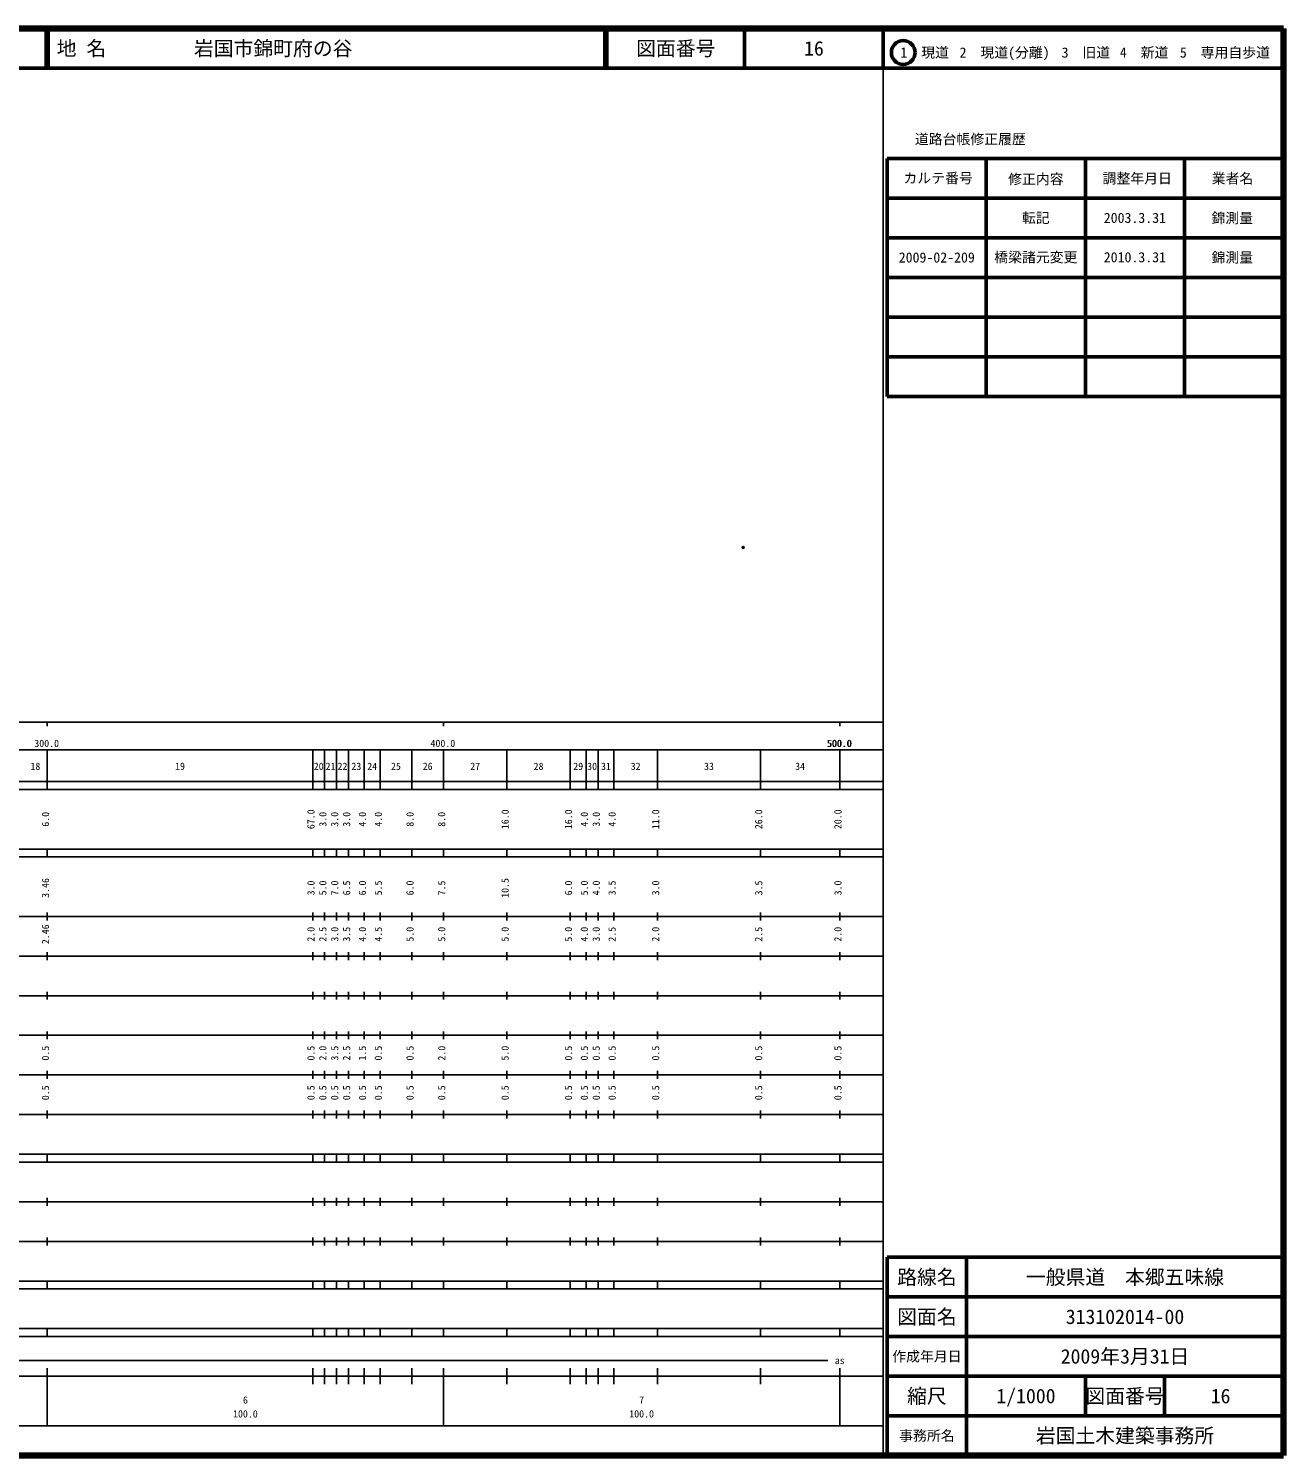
# Model space of a CAD drawing. Units: millimetres on the paper. Extents: x 40 to 680, y 20 to 380.
# Drawn here: x 363.3 to 680, y 20 to 380 of the extents above; entities that cross this region are included whole.
import ezdxf
from ezdxf.enums import TextEntityAlignment as Align

# ---------------------------------------------------------------- set-up
doc = ezdxf.new("R2010")
doc.units = ezdxf.units.MM
doc.header["$PDMODE"] = 32
doc.header["$PDSIZE"] = 0.5
doc.layers.add('M-OTRS', color=6, linetype='Continuous')
doc.layers.add('M-TTL-TXT', color=7, linetype='Continuous')
for name, color, linetype, lineweight in [('M-TTL', 2, 'Continuous', 140), ('M-TTL-BAND', 7, 'Continuous', 25), ('M-TTL-FRAM', 2, 'Continuous', 50), ('M-TTL-LINE', 7, 'Continuous', 50)]:
    doc.layers.add(name, color=color, linetype=linetype, lineweight=lineweight)
doc.styles.add('ＭＳ ゴシック', font='')
doc.styles.get('ＭＳ ゴシック').set_extended_font_data('MS Gothic')

msp = doc.modelspace()

# ---------------------------------------------------------------- linework, layer by layer
at = {"layer": 'M-OTRS'}
msp.add_point((543.66, 249.085), dxfattribs=at)
at = {"layer": 'M-TTL'}
for p, q in [((680, 380), (40, 380)), ((680, 20), (680, 380)), ((40, 20), (680, 20))]:
    msp.add_line(p, q, dxfattribs=at)
at = {"layer": 'M-TTL-BAND'}
for p, q in [((579, 20), (579, 370)), ((40, 205), (579, 205)), ((368, 205), (368, 204)), ((468, 205), (468, 204)), ((568, 205), (568, 204)), ((68, 198), (579, 198)), ((368, 188), (368, 198)), ((435, 188), (435, 198)), ((438, 188), (438, 198)), ((441, 188), (441, 198)), ((444, 188), (444, 198)), ((448, 188), (448, 198)), ((452, 188), (452, 198)), ((460, 188), (460, 198)), ((468, 188), (468, 198)), ((484, 188), (484, 198)), ((500, 188), (500, 198)), ((504, 188), (504, 198)), ((507, 188), (507, 198)), ((511, 188), (511, 198)), ((522, 188), (522, 198)), ((548, 188), (548, 198)), ((568, 188), (568, 198)), ((40, 190), (579, 190)), ((40, 188), (579, 188)), ((40, 173), (579, 173)), ((368, 171), (368, 173)), ((435, 171), (435, 173)), ((438, 171), (438, 173)), ((441, 171), (441, 173)), ((444, 171), (444, 173)), ((448, 171), (448, 173)), ((452, 171), (452, 173)), ((460, 171), (460, 173)), ((468, 171), (468, 173)), ((484, 171), (484, 173)), ((500, 171), (500, 173)), ((504, 171), (504, 173)), ((507, 171), (507, 173)), ((511, 171), (511, 173)), ((522, 171), (522, 173)), ((548, 171), (548, 173)), ((568, 171), (568, 173)), ((40, 171), (579, 171)), ((40, 156), (579, 156)), ((368, 155), (368, 157)), ((435, 155), (435, 157)), ((438, 155), (438, 157)), ((441, 155), (441, 157)), ((444, 155), (444, 157)), ((448, 155), (448, 157)), ((452, 155), (452, 157)), ((460, 155), (460, 157)), ((468, 155), (468, 157)), ((484, 155), (484, 157)), ((500, 155), (500, 157)), ((504, 155), (504, 157)), ((507, 155), (507, 157)), ((511, 155), (511, 157)), ((522, 155), (522, 157)), ((548, 155), (548, 157)), ((568, 155), (568, 157)), ((46, 146), (579, 146)), ((368, 145), (368, 147)), ((435, 145), (435, 147)), ((438, 145), (438, 147)), ((441, 145), (441, 147)), ((444, 145), (444, 147)), ((448, 145), (448, 147)), ((452, 145), (452, 147)), ((460, 145), (460, 147)), ((468, 145), (468, 147)), ((484, 145), (484, 147)), ((500, 145), (500, 147)), ((504, 145), (504, 147)), ((507, 145), (507, 147)), ((511, 145), (511, 147)), ((522, 145), (522, 147)), ((548, 145), (548, 147)), ((568, 145), (568, 147)), ((368, 135), (368, 137)), ((435, 135), (435, 137)), ((438, 135), (438, 137)), ((441, 135), (441, 137)), ((444, 135), (444, 137)), ((448, 135), (448, 137)), ((452, 135), (452, 137)), ((460, 135), (460, 137)), ((468, 135), (468, 137)), ((484, 135), (484, 137)), ((500, 135), (500, 137)), ((504, 135), (504, 137)), ((507, 135), (507, 137)), ((511, 135), (511, 137)), ((522, 135), (522, 137)), ((548, 135), (548, 137)), ((568, 135), (568, 137)), ((52, 136), (579, 136)), ((46, 126), (579, 126)), ((368, 125), (368, 127)), ((435, 125), (435, 127)), ((438, 125), (438, 127)), ((441, 125), (441, 127)), ((444, 125), (444, 127)), ((448, 125), (448, 127)), ((452, 125), (452, 127)), ((460, 125), (460, 127)), ((468, 125), (468, 127)), ((484, 125), (484, 127)), ((500, 125), (500, 127)), ((504, 125), (504, 127)), ((507, 125), (507, 127)), ((511, 125), (511, 127)), ((522, 125), (522, 127)), ((548, 125), (548, 127)), ((568, 125), (568, 127)), ((52, 116), (579, 116)), ((368, 115), (368, 117)), ((435, 115), (435, 117)), ((438, 115), (438, 117)), ((441, 115), (441, 117)), ((444, 115), (444, 117)), ((448, 115), (448, 117)), ((452, 115), (452, 117)), ((460, 115), (460, 117)), ((468, 115), (468, 117)), ((484, 115), (484, 117)), ((500, 115), (500, 117)), ((504, 115), (504, 117)), ((507, 115), (507, 117)), ((511, 115), (511, 117)), ((522, 115), (522, 117)), ((548, 115), (548, 117)), ((568, 115), (568, 117)), ((46, 106), (579, 106)), ((368, 105), (368, 107)), ((435, 105), (435, 107)), ((438, 105), (438, 107)), ((441, 105), (441, 107)), ((444, 105), (444, 107)), ((448, 105), (448, 107)), ((452, 105), (452, 107)), ((460, 105), (460, 107)), ((468, 105), (468, 107)), ((484, 105), (484, 107)), ((500, 105), (500, 107)), ((504, 105), (504, 107)), ((507, 105), (507, 107)), ((511, 105), (511, 107)), ((522, 105), (522, 107)), ((548, 105), (548, 107)), ((568, 105), (568, 107)), ((40, 96), (579, 96)), ((40, 94), (579, 94)), ((368, 94), (368, 96)), ((435, 94), (435, 96)), ((438, 94), (438, 96)), ((441, 94), (441, 96)), ((444, 94), (444, 96)), ((448, 94), (448, 96)), ((452, 94), (452, 96)), ((460, 94), (460, 96)), ((468, 94), (468, 96)), ((484, 94), (484, 96)), ((500, 94), (500, 96)), ((504, 94), (504, 96)), ((507, 94), (507, 96)), ((511, 94), (511, 96)), ((522, 94), (522, 96)), ((548, 94), (548, 96)), ((568, 94), (568, 96)), ((49, 84), (579, 84)), ((368, 83), (368, 85)), ((435, 83), (435, 85)), ((438, 83), (438, 85)), ((441, 83), (441, 85)), ((444, 83), (444, 85)), ((448, 83), (448, 85)), ((452, 83), (452, 85)), ((460, 83), (460, 85)), ((468, 83), (468, 85)), ((484, 83), (484, 85)), ((500, 83), (500, 85)), ((504, 83), (504, 85)), ((507, 83), (507, 85)), ((511, 83), (511, 85)), ((522, 83), (522, 85)), ((548, 83), (548, 85)), ((568, 83), (568, 85)), ((40, 74), (579, 74)), ((368, 73), (368, 75)), ((435, 73), (435, 75)), ((438, 73), (438, 75)), ((441, 73), (441, 75)), ((444, 73), (444, 75)), ((448, 73), (448, 75)), ((452, 73), (452, 75)), ((460, 73), (460, 75)), ((468, 73), (468, 75)), ((484, 73), (484, 75)), ((500, 73), (500, 75)), ((504, 73), (504, 75)), ((507, 73), (507, 75)), ((511, 73), (511, 75)), ((522, 73), (522, 75)), ((548, 73), (548, 75)), ((568, 73), (568, 75)), ((40, 64), (579, 64)), ((40, 62), (579, 62)), ((368, 62), (368, 64)), ((435, 62), (435, 64)), ((438, 62), (438, 64)), ((441, 62), (441, 64)), ((444, 62), (444, 64)), ((448, 62), (448, 64)), ((452, 62), (452, 64)), ((460, 62), (460, 64)), ((468, 62), (468, 64)), ((484, 62), (484, 64)), ((500, 62), (500, 64)), ((504, 62), (504, 64)), ((507, 62), (507, 64)), ((511, 62), (511, 64)), ((522, 62), (522, 64)), ((548, 62), (548, 64)), ((568, 62), (568, 64)), ((40, 52), (579, 52)), ((368, 50), (368, 52)), ((435, 50), (435, 52)), ((438, 50), (438, 52)), ((441, 50), (441, 52)), ((444, 50), (444, 52)), ((448, 50), (448, 52)), ((452, 50), (452, 52)), ((460, 50), (460, 52)), ((468, 50), (468, 52)), ((484, 50), (484, 52)), ((500, 50), (500, 52)), ((504, 50), (504, 52)), ((507, 50), (507, 52)), ((511, 50), (511, 52)), ((522, 50), (522, 52)), ((548, 50), (548, 52)), ((568, 50), (568, 52)), ((40, 50), (579, 50)), ((71, 44), (565, 44)), ((40, 40), (579, 40)), ((368, 27.5), (368, 42)), ((435, 38), (435, 42)), ((438, 38), (438, 42)), ((441, 38), (441, 42)), ((444, 38), (444, 42)), ((448, 38), (448, 42)), ((452, 38), (452, 42)), ((460, 38), (460, 42)), ((468, 27.5), (468, 42)), ((484, 38), (484, 42)), ((500, 38), (500, 42)), ((504, 38), (504, 42)), ((507, 38), (507, 42)), ((511, 38), (511, 42)), ((522, 38), (522, 42)), ((548, 38), (548, 42)), ((568, 27.5), (568, 42)), ((68, 27.5), (579, 27.5))]:
    msp.add_line(p, q, dxfattribs=at)
at = {"layer": 'M-TTL-FRAM'}
for p, q in [((580, 347.197), (580, 287.197)), ((580, 347.197), (680, 347.197)), ((580, 287.197), (680, 287.197)), ((680, 70), (580, 70)), ((580, 70), (580, 20))]:
    msp.add_line(p, q, dxfattribs=at)
at = {"layer": 'M-TTL-LINE'}
for p, q in [((367.75, 380), (367.75, 370)), ((368.25, 380), (368.25, 370)), ((508.747, 380), (508.747, 370)), ((509.247, 380), (509.247, 370)), ((543.997, 380), (543.997, 370)), ((579, 380), (579, 370)), ((40, 370), (680, 370)), ((605, 347.197), (605, 287.197)), ((630, 347.197), (630, 287.197)), ((655, 347.197), (655, 287.197)), ((580, 337.197), (680, 337.197)), ((580, 327.197), (680, 327.197)), ((580, 317.197), (680, 317.197)), ((580, 307.197), (680, 307.197)), ((580, 297.197), (680, 297.197)), ((600, 70), (600, 20)), ((680, 60), (580, 60)), ((680, 50), (580, 50)), ((680, 40), (580, 40)), ((630, 40), (630, 30)), ((650, 40), (650, 30)), ((680, 30), (580, 30))]:
    msp.add_line(p, q, dxfattribs=at)
msp.add_circle((584.031, 373.958), 3, dxfattribs=at)

# ---------------------------------------------------------------- texts
at = {"layer": 'M-TTL-BAND', "style": 'ＭＳ ゴシック'}
for s, p in [('300.0', (367.844, 198.195)), ('400.0', (467.844, 198.195)), ('500.0', (567.844, 198.195)), ('500.0', (568, 198.195)), ('18', (365, 192.405)), ('19', (401.5, 192.405)), ('20', (436.5, 192.405)), ('21', (439.5, 192.405)), ('22', (442.5, 192.405)), ('23', (446, 192.405)), ('24', (450, 192.405)), ('25', (456, 192.405)), ('26', (464, 192.405)), ('27', (476, 192.405)), ('28', (492, 192.405)), ('29', (502, 192.405)), ('30', (505.5, 192.405)), ('31', (509, 192.405)), ('32', (516.5, 192.405)), ('33', (535, 192.405)), ('34', (558, 192.405)), ('as', (568, 42.5)), ('6', (418, 32.523)), ('7', (518, 32.523)), ('100.0', (418, 29.033)), ('100.0', (518, 29.033))]:
    msp.add_text(s, height=1.833, dxfattribs=at).set_placement(p, align=Align.BOTTOM_CENTER)
for s, p in [('6.0', (369, 180.5)), ('67.0', (436, 180.5)), ('3.0', (439, 180.5)), ('3.0', (442, 180.5)), ('3.0', (445, 180.5)), ('4.0', (449, 180.5)), ('4.0', (453, 180.5)), ('8.0', (461, 180.5)), ('8.0', (469, 180.5)), ('16.0', (485, 180.5)), ('16.0', (501, 180.5)), ('4.0', (505, 180.5)), ('3.0', (508, 180.5)), ('4.0', (512, 180.5)), ('11.0', (523, 180.5)), ('26.0', (549, 180.5)), ('20.0', (569, 180.5)), ('3.46', (369, 163.174)), ('3.0', (436, 163.174)), ('5.0', (439, 163.174)), ('7.0', (442, 163.174)), ('6.5', (445, 163.174)), ('6.0', (449, 163.174)), ('5.5', (453, 163.174)), ('6.0', (461, 163.174)), ('7.5', (469, 163.174)), ('10.5', (485, 163.174)), ('6.0', (501, 163.174)), ('5.0', (505, 163.174)), ('4.0', (508, 163.174)), ('3.5', (512, 163.174)), ('3.0', (523, 163.174)), ('3.5', (549, 163.174)), ('3.0', (569, 163.174)), ('2.46', (369, 151.5)), ('2.0', (436, 151.5)), ('2.5', (439, 151.5)), ('3.0', (442, 151.5)), ('3.5', (445, 151.5)), ('4.0', (449, 151.5)), ('4.5', (453, 151.5)), ('5.0', (461, 151.5)), ('5.0', (469, 151.5)), ('5.0', (485, 151.5)), ('5.0', (501, 151.5)), ('4.0', (505, 151.5)), ('3.0', (508, 151.5)), ('2.5', (512, 151.5)), ('2.0', (523, 151.5)), ('2.5', (549, 151.5)), ('2.0', (569, 151.5)), ('0.5', (369, 121.5)), ('0.5', (436, 121.5)), ('2.0', (439, 121.5)), ('3.5', (442, 121.5)), ('2.5', (445, 121.5)), ('1.5', (449, 121.5)), ('0.5', (453, 121.5)), ('0.5', (461, 121.5)), ('2.0', (469, 121.5)), ('5.0', (485, 121.5)), ('0.5', (501, 121.5)), ('0.5', (505, 121.5)), ('0.5', (508, 121.5)), ('0.5', (512, 121.5)), ('0.5', (523, 121.5)), ('0.5', (549, 121.5)), ('0.5', (569, 121.5)), ('0.5', (369, 111.5)), ('0.5', (436, 111.5)), ('0.5', (439, 111.5)), ('0.5', (442, 111.5)), ('0.5', (445, 111.5)), ('0.5', (449, 111.5)), ('0.5', (453, 111.5)), ('0.5', (461, 111.5)), ('0.5', (469, 111.5)), ('0.5', (485, 111.5)), ('0.5', (501, 111.5)), ('0.5', (505, 111.5)), ('0.5', (508, 111.5)), ('0.5', (512, 111.5)), ('0.5', (523, 111.5)), ('0.5', (549, 111.5)), ('0.5', (569, 111.5))]:
    msp.add_text(s, height=1.833, rotation=90, dxfattribs=at).set_placement(p, align=Align.BOTTOM_CENTER)
at = {"layer": 'M-TTL-TXT', "style": 'ＭＳ ゴシック'}
for s, p in [('地 名', (370.38, 375)), ('岩国市錦町府の谷', (405.024, 375))]:
    msp.add_text(s, height=3.666, dxfattribs=at).set_placement(p, align=Align.MIDDLE_LEFT)
for s, height, p in [('図面番号', 3.666, (526.622, 375)), ('16', 3.666, (561.497, 375)), ('1\u3000現道', 2.566, (589.448, 373.958)), ('2\u3000現道(分離)', 2.566, (609.619, 373.958)), ('3\u3000旧道', 2.566, (630.121, 373.958)), ('4\u3000新道', 2.566, (644.824, 373.958)), ('5\u3000専用自歩道', 2.566, (665.228, 373.958)), ('道路台帳修正履歴', 2.566, (600.968, 352.113)), ('カルテ番号', 2.566, (592.839, 342.277)), ('修正内容', 2.566, (617.509, 342.023)), ('調整年月日', 2.566, (643.089, 342.197)), ('業者名', 2.566, (667.134, 342.197)), ('転記', 2.566, (617.5, 332.245)), ('2003.3.31', 2.566, (642.5, 332.245)), ('錦測量', 2.566, (667.077, 332.189)), ('2009-02-209', 2.566, (592.5, 322.251)), ('橋梁諸元変更', 2.566, (617.5, 322.308)), ('2010.3.31', 2.566, (642.5, 322.308)), ('錦測量', 2.566, (667.077, 322.251)), ('路線名', 3.666, (590, 65)), ('路線名', 3.666, (590, 65)), ('一般県道\u3000本郷五味線', 3.666, (640, 65)), ('図面名', 3.666, (590, 55)), ('図面名', 3.666, (590, 55)), ('313102014-00', 3.666, (640, 55)), ('2009年3月31日', 3.666, (640, 45)), ('作成年月日', 2.566, (590, 45)), ('作成年月日', 2.566, (590, 45)), ('縮尺', 3.666, (590, 35)), ('縮尺', 3.666, (590, 35)), ('1/1000', 3.666, (615, 35)), ('図面番号', 3.666, (640, 35)), ('図面番号', 3.666, (640, 35)), ('16', 3.666, (664.125, 35)), ('事務所名', 2.566, (590, 25)), ('事務所名', 2.566, (590, 25)), ('岩国土木建築事務所', 3.666, (640, 25))]:
    msp.add_text(s, height=height, dxfattribs=at).set_placement(p, align=Align.MIDDLE_CENTER)

doc.saveas('drawing.dxf')
